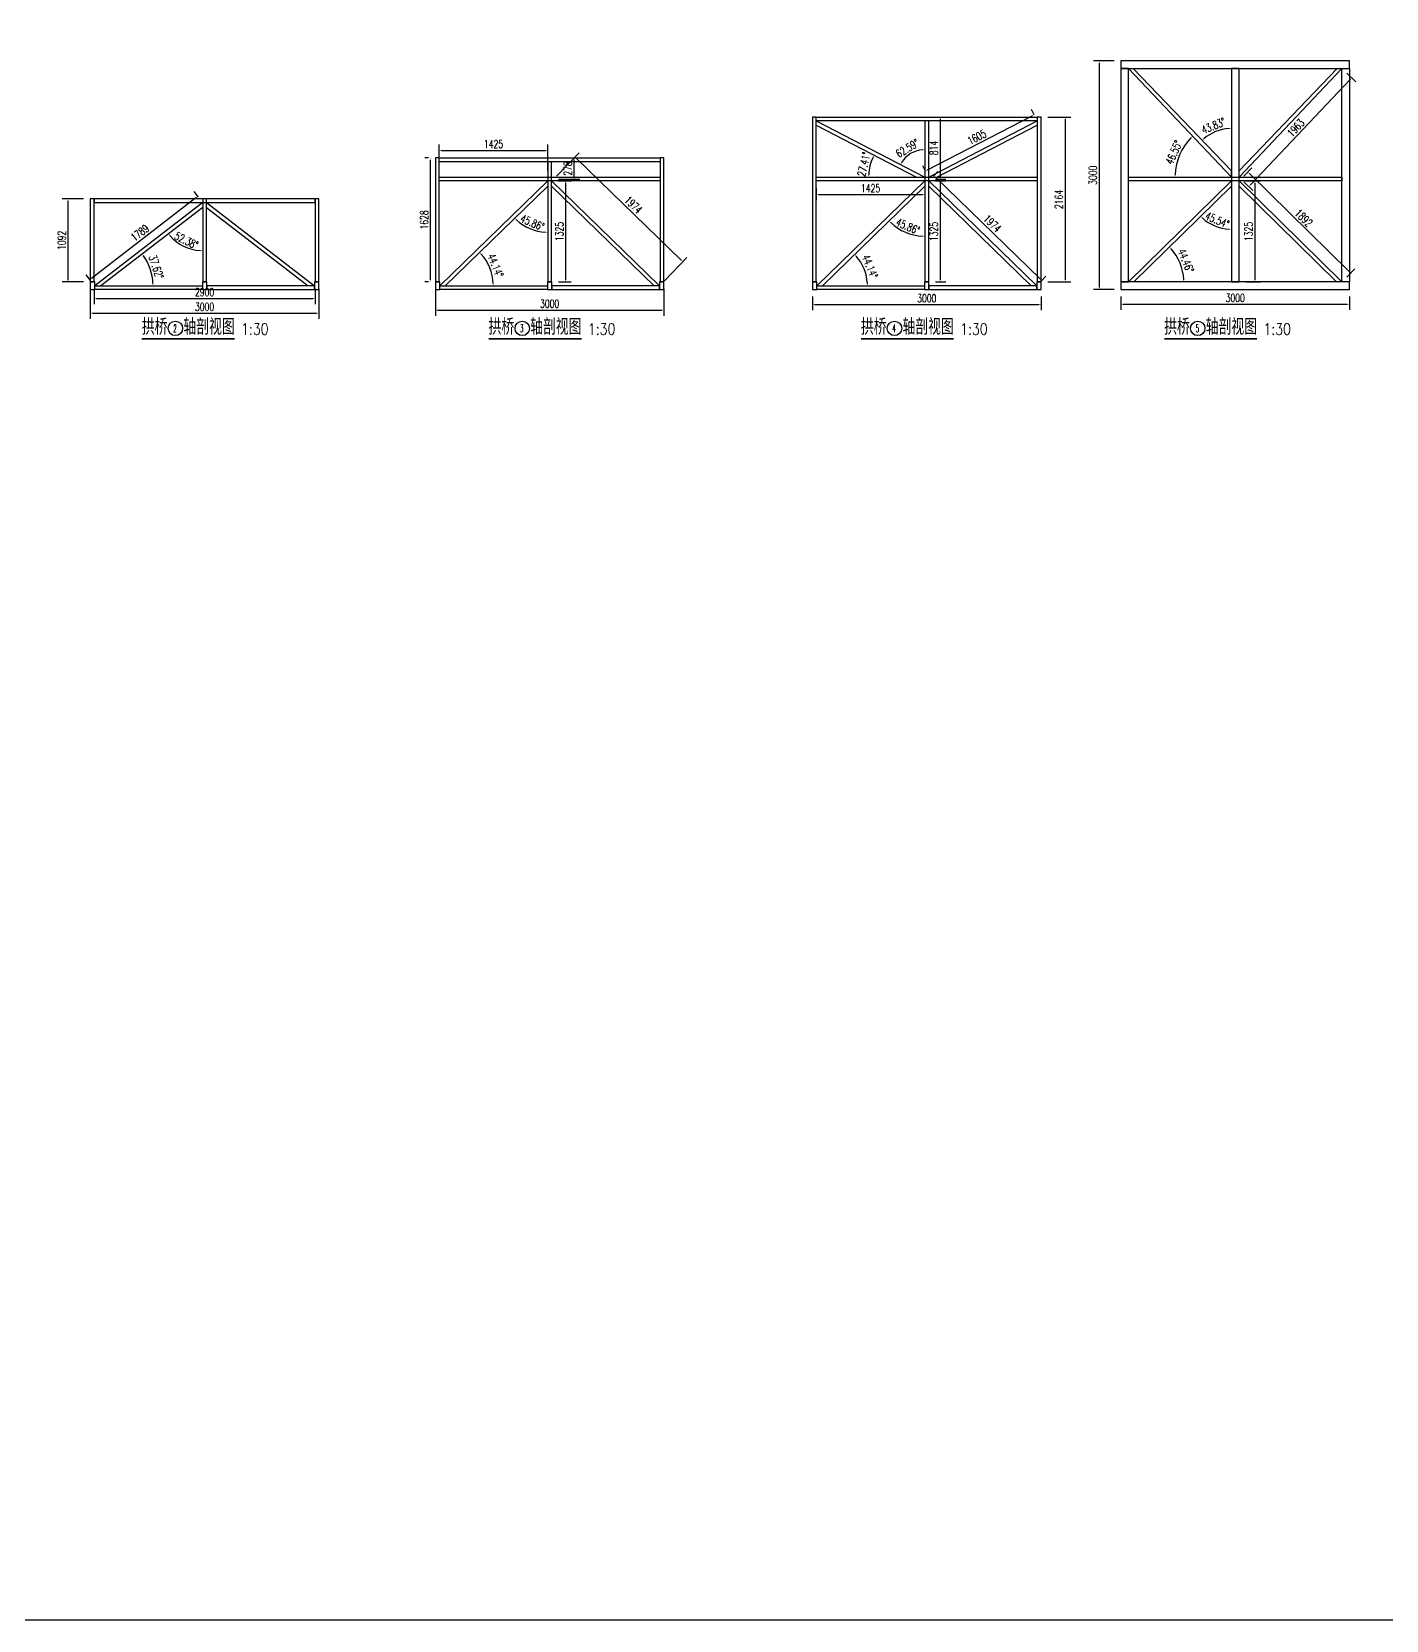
# Model space of a CAD drawing. Header units: millimetres. Extents: x -1471591 to 944464, y -468930 to 547002.
# Drawn here: x -928399 to -910628, y -180989 to -160148 of the extents above; entities that cross this region are included whole.
import ezdxf
from ezdxf.enums import TextEntityAlignment as Align

# ---------------------------------------------------------------- set-up
doc = ezdxf.new("R2010")
doc.units = ezdxf.units.MM
doc.header["$LTSCALE"] = 10
doc.header["$PDMODE"] = 35
doc.layers.add('DIM_SYMB', color=3, linetype='Continuous')
doc.layers.add('PUB_TEXT', color=7, linetype='Continuous')
doc.styles.get("Standard").update_dxf_attribs({"font": 'simplex.shx', "width": 0.8, "bigfont": 'hztxt.shx'})
doc.styles.add('STANDARD_T3', font='simplex.shx', dxfattribs={"width": 0.7, "bigfont": 'hztxt.shx'})
doc.dimstyles.new('W&&30', dxfattribs={"dimtxt": 105, "dimasz": 30, "dimexe": 75, "dimexo": 90, "dimgap": 30, "dimtad": 1, "dimdec": 0, "dimzin": 0, "dimdsep": 46, "dimtxsty": 'STANDARD_T3', "dimcen": 0.09, "dimclrd": 1, "dimclre": 1, "dimclrt": 7, "dimazin": 2, "dimtfac": 1, "dimtdec": 0, "dimtix": 1, "dimtmove": 2, "dimatfit": 3, "dimfxl": 0, "dimtolj": 1, "dimtzin": 0, "dimarcsym": 0})

# ---------------------------------------------------------------- blocks, each defined once
blk = doc.blocks.new('*D1444')
at = {"color": 1, "lineweight": -2, "transparency": 16777216}
for p, q in [((-927582, -163521), (-927582, -163721)), ((-924682, -163521), (-924682, -163721)), ((-927552, -163646), (-924712, -163646))]:
    blk.add_line(p, q, dxfattribs=at)
at = {"color": 1, "transparency": 16777216}
for points in [[(-927552, -163641), (-927552, -163651), (-927582, -163646)], [(-924712, -163641), (-924712, -163651), (-924682, -163646)]]:
    blk.add_solid(points, dxfattribs=at)
at = {"layer": 'Defpoints', "color": 0, "transparency": 16777216}
for p in [(-927582, -163431), (-924682, -163431), (-924682, -163646)]:
    blk.add_point(p, dxfattribs=at)
at = {"color": 7, "transparency": 16777216, "insert": (-926132, -163564), "char_height": 105, "attachment_point": 5, "style": 'STANDARD_T3'}
blk.add_mtext('\\A1;2900', dxfattribs=at)
blk = doc.blocks.new('*D1445')
at = {"color": 1, "lineweight": -2, "transparency": 16777216}
for p, q in [((-927722, -162339), (-927999, -162339)), ((-927924, -162369), (-927924, -163401)), ((-927722, -163431), (-927999, -163431))]:
    blk.add_line(p, q, dxfattribs=at)
at = {"color": 1, "transparency": 16777216}
for points in [[(-927929, -162369), (-927919, -162369), (-927924, -162339)], [(-927929, -163401), (-927919, -163401), (-927924, -163431)]]:
    blk.add_solid(points, dxfattribs=at)
at = {"layer": 'Defpoints', "color": 0, "transparency": 16777216}
for p in [(-927632, -162339), (-927924, -163431), (-927632, -163431)]:
    blk.add_point(p, dxfattribs=at)
at = {"color": 7, "transparency": 16777216, "insert": (-928006, -162885), "char_height": 105, "attachment_point": 5, "rotation": 90, "style": 'STANDARD_T3'}
blk.add_mtext('\\A1;1092', dxfattribs=at)
blk = doc.blocks.new('*D1446')
at = {"color": 1, "lineweight": -2, "transparency": 16777216}
for p, q in [((-927632, -163521), (-927632, -163914)), ((-924632, -163521), (-924632, -163914)), ((-927602, -163840), (-924662, -163840))]:
    blk.add_line(p, q, dxfattribs=at)
at = {"color": 1, "transparency": 16777216}
for points in [[(-927602, -163834), (-927602, -163844), (-927632, -163840)], [(-924662, -163834), (-924662, -163844), (-924632, -163840)]]:
    blk.add_solid(points, dxfattribs=at)
at = {"layer": 'Defpoints', "color": 0, "transparency": 16777216}
for p in [(-927632, -163431), (-924632, -163431), (-924632, -163840)]:
    blk.add_point(p, dxfattribs=at)
at = {"color": 7, "transparency": 16777216, "insert": (-926132, -163757), "char_height": 105, "attachment_point": 5, "style": 'STANDARD_T3'}
blk.add_mtext('\\A1;3000', dxfattribs=at)
blk = doc.blocks.new('*D1447')
at = {"color": 1, "lineweight": -2, "transparency": 16777216}
for p, q in [((-927614, -163379), (-926245, -162324)), ((-926212, -162318), (-926267, -162246)), ((-927629, -163410), (-927684, -163338))]:
    blk.add_line(p, q, dxfattribs=at)
at = {"color": 1, "transparency": 16777216}
for points in [[(-926248, -162320), (-926242, -162328), (-926221, -162306)], [(-927617, -163375), (-927611, -163383), (-927638, -163398)]]:
    blk.add_solid(points, dxfattribs=at)
at = {"layer": 'Defpoints', "color": 0, "transparency": 16777216}
for p in [(-926221, -162306), (-926157, -162389), (-927574, -163481)]:
    blk.add_point(p, dxfattribs=at)
at = {"color": 7, "transparency": 16777216, "insert": (-926980, -162786), "char_height": 105, "attachment_point": 5, "rotation": 37.6194, "style": 'STANDARD_T3'}
blk.add_mtext('\\A1;1789', dxfattribs=at)
blk = doc.blocks.new('*D1448')
at = {"color": 1, "lineweight": -2, "transparency": 16777216}
for p, q in [((-923104, -163521), (-923104, -163874)), ((-920104, -163521), (-920104, -163874)), ((-923074, -163799), (-920134, -163799))]:
    blk.add_line(p, q, dxfattribs=at)
at = {"color": 1, "transparency": 16777216}
for points in [[(-923074, -163794), (-923074, -163804), (-923104, -163799)], [(-920134, -163794), (-920134, -163804), (-920104, -163799)]]:
    blk.add_solid(points, dxfattribs=at)
at = {"layer": 'Defpoints', "color": 0, "transparency": 16777216}
for p in [(-923104, -163431), (-920104, -163431), (-920104, -163799)]:
    blk.add_point(p, dxfattribs=at)
at = {"color": 7, "transparency": 16777216, "insert": (-921604, -163716), "char_height": 105, "attachment_point": 5, "style": 'STANDARD_T3'}
blk.add_mtext('\\A1;3000', dxfattribs=at)
blk = doc.blocks.new('*D1450')
at = {"color": 1, "lineweight": -2, "transparency": 16777216}
for p, q in [((-923194, -161803), (-923242, -161803)), ((-923167, -163401), (-923167, -161833)), ((-923194, -163431), (-923242, -163431))]:
    blk.add_line(p, q, dxfattribs=at)
at = {"color": 1, "transparency": 16777216}
for points in [[(-923172, -161833), (-923162, -161833), (-923167, -161803)], [(-923172, -163401), (-923162, -163401), (-923167, -163431)]]:
    blk.add_solid(points, dxfattribs=at)
at = {"layer": 'Defpoints', "color": 0, "transparency": 16777216}
for p in [(-923167, -161803), (-923104, -161803), (-923104, -163431)]:
    blk.add_point(p, dxfattribs=at)
at = {"color": 7, "transparency": 16777216, "insert": (-923250, -162617), "char_height": 105, "attachment_point": 5, "rotation": 90, "style": 'STANDARD_T3'}
blk.add_mtext('\\A1;1628', dxfattribs=at)
blk = doc.blocks.new('*D1451')
at = {"color": 1, "lineweight": -2, "transparency": 16777216}
for p, q in [((-921515, -162041), (-921219, -161736)), ((-921250, -161811), (-919877, -163144)), ((-920099, -163416), (-919803, -163111))]:
    blk.add_line(p, q, dxfattribs=at)
at = {"color": 1, "transparency": 16777216}
for points in [[(-921246, -161808), (-921253, -161815), (-921271, -161790)], [(-919873, -163141), (-919880, -163148), (-919855, -163165)]]:
    blk.add_solid(points, dxfattribs=at)
at = {"layer": 'Defpoints', "color": 0, "transparency": 16777216}
for p in [(-921578, -162106), (-919855, -163165), (-920162, -163481)]:
    blk.add_point(p, dxfattribs=at)
at = {"color": 7, "transparency": 16777216, "insert": (-920506, -162419), "char_height": 105, "attachment_point": 5, "rotation": 315.8362, "style": 'STANDARD_T3'}
blk.add_mtext('\\A1;1974', dxfattribs=at)
blk = doc.blocks.new('*D1452')
at = {"color": 1, "lineweight": -2, "transparency": 16777216}
for p, q in [((-921489, -161803), (-921208, -161803)), ((-921283, -162051), (-921283, -161833)), ((-921489, -162081), (-921208, -162081))]:
    blk.add_line(p, q, dxfattribs=at)
at = {"color": 1, "transparency": 16777216}
for points in [[(-921288, -161833), (-921278, -161833), (-921283, -161803)], [(-921288, -162051), (-921278, -162051), (-921283, -162081)]]:
    blk.add_solid(points, dxfattribs=at)
at = {"layer": 'Defpoints', "color": 0, "transparency": 16777216}
for p in [(-921579, -161803), (-921283, -161803), (-921579, -162081)]:
    blk.add_point(p, dxfattribs=at)
at = {"color": 7, "transparency": 16777216, "insert": (-921365, -161942), "char_height": 105, "attachment_point": 5, "rotation": 90, "style": 'STANDARD_T3'}
blk.add_mtext('\\A1;278', dxfattribs=at)
blk = doc.blocks.new('*D1453')
at = {"color": 1, "lineweight": -2, "transparency": 16777216}
for p, q in [((-923054, -161966), (-923054, -161628)), ((-923024, -161704), (-921659, -161704)), ((-921629, -161966), (-921629, -161628))]:
    blk.add_line(p, q, dxfattribs=at)
at = {"color": 1, "transparency": 16777216}
for points in [[(-923024, -161698), (-923024, -161708), (-923054, -161704)], [(-921659, -161698), (-921659, -161708), (-921629, -161704)]]:
    blk.add_solid(points, dxfattribs=at)
at = {"layer": 'Defpoints', "color": 0, "transparency": 16777216}
for p in [(-921629, -161704), (-923054, -162056), (-921629, -162056)]:
    blk.add_point(p, dxfattribs=at)
at = {"color": 7, "transparency": 16777216, "insert": (-922341, -161621), "char_height": 105, "attachment_point": 5, "style": 'STANDARD_T3'}
blk.add_mtext('\\A1;1425', dxfattribs=at)
blk = doc.blocks.new('*D1454')
at = {"color": 1, "lineweight": -2, "transparency": 16777216}
for p, q in [((-918106, -162196), (-918106, -162359)), ((-918076, -162284), (-916711, -162284)), ((-916681, -162196), (-916681, -162359))]:
    blk.add_line(p, q, dxfattribs=at)
at = {"color": 1, "transparency": 16777216}
for points in [[(-918076, -162279), (-918076, -162289), (-918106, -162284)], [(-916711, -162279), (-916711, -162289), (-916681, -162284)]]:
    blk.add_solid(points, dxfattribs=at)
at = {"layer": 'Defpoints', "color": 0, "transparency": 16777216}
for p in [(-918106, -162106), (-916681, -162106), (-916681, -162284)]:
    blk.add_point(p, dxfattribs=at)
at = {"color": 7, "transparency": 16777216, "insert": (-917393.5, -162201.5), "char_height": 105, "attachment_point": 5, "style": 'STANDARD_T3'}
blk.add_mtext('\\A1;1425', dxfattribs=at)
blk = doc.blocks.new('*D1455')
at = {"color": 1, "lineweight": -2, "transparency": 16777216}
for p, q in [((-916541, -161267), (-916406.5, -161267)), ((-916481.5, -161297), (-916481.5, -162051)), ((-916541, -162081), (-916406.5, -162081))]:
    blk.add_line(p, q, dxfattribs=at)
at = {"color": 1, "transparency": 16777216}
for points in [[(-916486.5, -161297), (-916476.5, -161297), (-916481.5, -161267)], [(-916486.5, -162051), (-916476.5, -162051), (-916481.5, -162081)]]:
    blk.add_solid(points, dxfattribs=at)
at = {"layer": 'Defpoints', "color": 0, "transparency": 16777216}
for p in [(-916631, -161267), (-916631, -162081), (-916481.5, -162081)]:
    blk.add_point(p, dxfattribs=at)
at = {"color": 7, "transparency": 16777216, "insert": (-916564, -161674), "char_height": 105, "attachment_point": 5, "rotation": 90, "style": 'STANDARD_T3'}
blk.add_mtext('\\A1;814', dxfattribs=at)
blk = doc.blocks.new('*D1456')
at = {"color": 1, "lineweight": -2, "transparency": 16777216}
for p, q in [((-916541, -162106), (-916406.5, -162106)), ((-916481.5, -162136), (-916481.5, -163401)), ((-916541, -163431), (-916406.5, -163431))]:
    blk.add_line(p, q, dxfattribs=at)
at = {"color": 1, "transparency": 16777216}
for points in [[(-916486.5, -162136), (-916476.5, -162136), (-916481.5, -162106)], [(-916486.5, -163401), (-916476.5, -163401), (-916481.5, -163431)]]:
    blk.add_solid(points, dxfattribs=at)
at = {"layer": 'Defpoints', "color": 0, "transparency": 16777216}
for p in [(-916631, -162106), (-916631, -163431), (-916481.5, -163431)]:
    blk.add_point(p, dxfattribs=at)
at = {"color": 7, "transparency": 16777216, "insert": (-916564, -162768.5), "char_height": 105, "attachment_point": 5, "rotation": 90, "style": 'STANDARD_T3'}
blk.add_mtext('\\A1;1325', dxfattribs=at)
blk = doc.blocks.new('*D1679')
at = {"color": 1, "lineweight": -2, "transparency": 16777216}
for p, q in [((-915066, -161267), (-914765.5, -161267)), ((-914840.5, -161297), (-914840.5, -163401)), ((-915066, -163431), (-914765.5, -163431))]:
    blk.add_line(p, q, dxfattribs=at)
at = {"color": 1, "transparency": 16777216}
for points in [[(-914845.5, -161297), (-914835.5, -161297), (-914840.5, -161267)], [(-914845.5, -163401), (-914835.5, -163401), (-914840.5, -163431)]]:
    blk.add_solid(points, dxfattribs=at)
at = {"layer": 'Defpoints', "color": 0, "transparency": 16777216}
for p in [(-915156, -161267), (-915156, -163431), (-914840.5, -163431)]:
    blk.add_point(p, dxfattribs=at)
at = {"color": 7, "transparency": 16777216, "insert": (-914923, -162349), "char_height": 105, "attachment_point": 5, "rotation": 90, "style": 'STANDARD_T3'}
blk.add_mtext('\\A1;2164', dxfattribs=at)
blk = doc.blocks.new('*D1680')
at = {"color": 1, "lineweight": -2, "transparency": 16777216}
for p, q in [((-914199, -160531), (-914469, -160531)), ((-914394, -160561), (-914394, -163501)), ((-914199, -163531), (-914469, -163531))]:
    blk.add_line(p, q, dxfattribs=at)
at = {"color": 1, "transparency": 16777216}
for points in [[(-914399, -160561), (-914389, -160561), (-914394, -160531)], [(-914399, -163501), (-914389, -163501), (-914394, -163531)]]:
    blk.add_solid(points, dxfattribs=at)
at = {"layer": 'Defpoints', "color": 0, "transparency": 16777216}
for p in [(-914109, -160531), (-914394, -163531), (-914109, -163531)]:
    blk.add_point(p, dxfattribs=at)
at = {"color": 7, "transparency": 16777216, "insert": (-914476.5, -162031), "char_height": 105, "attachment_point": 5, "rotation": 90, "style": 'STANDARD_T3'}
blk.add_mtext('\\A1;3000', dxfattribs=at)
blk = doc.blocks.new('*D1685')
at = {"color": 1, "lineweight": -2, "transparency": 16777216}
for p, q in [((-921488, -162106), (-921320, -162106)), ((-921395, -162136), (-921395, -163401)), ((-921489, -163431), (-921320, -163431))]:
    blk.add_line(p, q, dxfattribs=at)
at = {"color": 1, "transparency": 16777216}
for points in [[(-921400, -162136), (-921390, -162136), (-921395, -162106)], [(-921400, -163401), (-921390, -163401), (-921395, -163431)]]:
    blk.add_solid(points, dxfattribs=at)
at = {"layer": 'Defpoints', "color": 0, "transparency": 16777216}
for p in [(-921578, -162106), (-921579, -163431), (-921395, -163431)]:
    blk.add_point(p, dxfattribs=at)
at = {"color": 7, "transparency": 16777216, "insert": (-921477, -162769), "char_height": 105, "attachment_point": 5, "rotation": 90, "style": 'STANDARD_T3'}
blk.add_mtext('\\A1;1325', dxfattribs=at)
blk = doc.blocks.new('*D1688')
at = {"color": 1, "lineweight": -2, "transparency": 16777216}
blk.add_arc((-921629, -162176), 602, 226.9933, 267.1449, dxfattribs=at)
at = {"color": 1, "transparency": 16777216}
for points in [[(-922043, -162620), (-922036, -162612), (-922061, -162595)], [(-921659, -162772), (-921659, -162782), (-921629, -162778)]]:
    blk.add_solid(points, dxfattribs=at)
at = {"layer": 'Defpoints', "color": 0, "transparency": 16777216}
for p in [(-921629, -161853), (-921629, -162176), (-921935, -162694), (-922974, -163481), (-921629, -163431)]:
    blk.add_point(p, dxfattribs=at)
at = {"color": 7, "transparency": 16777216, "insert": (-921831, -162654), "char_height": 105, "attachment_point": 5, "rotation": 337.0691, "style": 'STANDARD_T3'}
blk.add_mtext('\\A1;45.86°', dxfattribs=at)
blk = doc.blocks.new('*D1689')
at = {"color": 1, "lineweight": -2, "transparency": 16777216}
blk.add_arc((-926157, -162452), 567, 220.6505, 266.9689, dxfattribs=at)
at = {"color": 1, "transparency": 16777216}
for points in [[(-926591, -162825), (-926583, -162818), (-926606, -162798)], [(-926186, -163013), (-926187, -163023), (-926157, -163019)]]:
    blk.add_solid(points, dxfattribs=at)
at = {"layer": 'Defpoints', "color": 0, "transparency": 16777216}
for p in [(-926157, -162339), (-926157, -162452), (-926481, -162917), (-927492, -163481), (-926157, -163431)]:
    blk.add_point(p, dxfattribs=at)
at = {"color": 7, "transparency": 16777216, "insert": (-926371, -162887), "char_height": 105, "attachment_point": 5, "rotation": 333.8097, "style": 'STANDARD_T3'}
blk.add_mtext('\\A1;52.38°', dxfattribs=at)
blk = doc.blocks.new('*D1690')
at = {"color": 1, "lineweight": -2, "transparency": 16777216}
blk.add_arc((-927492, -163481), 684, 2.5149, 35.1045, dxfattribs=at)
at = {"color": 1, "transparency": 16777216}
for points in [[(-926937, -163091), (-926928, -163085), (-926950, -163064)], [(-926804, -163451), (-926814, -163451), (-926808, -163481)]]:
    blk.add_solid(points, dxfattribs=at)
at = {"layer": 'Defpoints', "color": 0, "transparency": 16777216}
for p in [(-926157, -162452), (-926824, -163333), (-927574, -163481), (-927492, -163481), (-926161, -163481)]:
    blk.add_point(p, dxfattribs=at)
at = {"color": 7, "transparency": 16777216, "insert": (-926767, -163234), "char_height": 105, "attachment_point": 5, "rotation": 288.8097, "style": 'STANDARD_T3'}
blk.add_mtext('\\A1;37.62°', dxfattribs=at)
blk = doc.blocks.new('*D1691')
at = {"color": 1, "lineweight": -2, "transparency": 16777216}
blk.add_arc((-922974, -163481), 629, 2.7329, 41.4053, dxfattribs=at)
at = {"color": 1, "transparency": 16777216}
for points in [[(-922506, -163068), (-922499, -163062), (-922523, -163043)], [(-922341, -163451), (-922351, -163451), (-922345, -163481)]]:
    blk.add_solid(points, dxfattribs=at)
at = {"layer": 'Defpoints', "color": 0, "transparency": 16777216}
for p in [(-921629, -162176), (-922366, -163321), (-923046, -163481), (-922974, -163481), (-921633, -163481)]:
    blk.add_point(p, dxfattribs=at)
at = {"color": 7, "transparency": 16777216, "insert": (-922315, -163214), "char_height": 105, "attachment_point": 5, "rotation": 292.0691, "style": 'STANDARD_T3'}
blk.add_mtext('\\A1;44.14°', dxfattribs=at)
blk = doc.blocks.new('*D1692')
at = {"color": 1, "lineweight": -2, "transparency": 16777216}
for p, q in [((-916568, -162041), (-916510, -161981)), ((-916541, -162056), (-915167, -163389)), ((-915151, -163416), (-915093, -163356))]:
    blk.add_line(p, q, dxfattribs=at)
at = {"color": 1, "transparency": 16777216}
for points in [[(-916537, -162052), (-916544, -162060), (-916562, -162035)], [(-915163, -163386), (-915170, -163393), (-915145, -163410)]]:
    blk.add_solid(points, dxfattribs=at)
at = {"layer": 'Defpoints', "color": 0, "transparency": 16777216}
for p in [(-916631, -162106), (-915214, -163481), (-915145, -163410)]:
    blk.add_point(p, dxfattribs=at)
at = {"color": 7, "transparency": 16777216, "insert": (-915796, -162663), "char_height": 105, "attachment_point": 5, "rotation": 315.8618, "style": 'STANDARD_T3'}
blk.add_mtext('\\A1;1974', dxfattribs=at)
blk = doc.blocks.new('*D1693')
at = {"color": 1, "lineweight": -2, "transparency": 16777216}
for p, q in [((-916647, -161961), (-915275, -161250)), ((-915247, -161237), (-915283, -161169)), ((-916672, -161976), (-916708, -161908))]:
    blk.add_line(p, q, dxfattribs=at)
at = {"color": 1, "transparency": 16777216}
for points in [[(-915277, -161245), (-915272, -161254), (-915248, -161236)], [(-916649, -161957), (-916644, -161965), (-916673, -161975)]]:
    blk.add_solid(points, dxfattribs=at)
at = {"layer": 'Defpoints', "color": 0, "transparency": 16777216}
for p in [(-915248, -161236), (-915206, -161317), (-916631, -162056)]:
    blk.add_point(p, dxfattribs=at)
at = {"color": 7, "transparency": 16777216, "insert": (-915999, -161532), "char_height": 105, "attachment_point": 5, "rotation": 27.4111, "style": 'STANDARD_T3'}
blk.add_mtext('\\A1;1605', dxfattribs=at)
blk = doc.blocks.new('*D1694')
at = {"color": 1, "lineweight": -2, "transparency": 16777216}
blk.add_arc((-916681, -162056), 361, 94.762, 147.8269, dxfattribs=at)
at = {"color": 1, "transparency": 16777216}
for points in [[(-916711, -161691), (-916711, -161701), (-916681, -161695)], [(-916982, -161866), (-916991, -161861), (-917002, -161890)]]:
    blk.add_solid(points, dxfattribs=at)
at = {"layer": 'Defpoints', "color": 0, "transparency": 16777216}
for p in [(-918106, -161317), (-916681, -161317), (-916810, -161719), (-916681, -162056), (-916681, -163431)]:
    blk.add_point(p, dxfattribs=at)
at = {"color": 7, "transparency": 16777216, "insert": (-916911, -161677), "char_height": 105, "attachment_point": 5, "rotation": 31.2945, "style": 'STANDARD_T3'}
blk.add_mtext('\\A1;62.59°', dxfattribs=at)
blk = doc.blocks.new('*D1695')
at = {"color": 1, "lineweight": -2, "transparency": 16777216}
blk.add_arc((-916790, -162056), 629, 155.3199, 177.269, dxfattribs=at)
at = {"color": 1, "transparency": 16777216}
for points in [[(-917366, -161791), (-917357, -161795), (-917348, -161766)], [(-917413, -162026), (-917423, -162026), (-917419, -162056)]]:
    blk.add_solid(points, dxfattribs=at)
at = {"layer": 'Defpoints', "color": 0, "transparency": 16777216}
for p in [(-918106, -161373), (-917387, -161859), (-918106, -162056), (-916790, -162056), (-915206, -162056)]:
    blk.add_point(p, dxfattribs=at)
at = {"color": 7, "transparency": 16777216, "insert": (-917481, -161887), "char_height": 105, "attachment_point": 5, "rotation": 76.2945, "style": 'STANDARD_T3'}
blk.add_mtext('\\A1;27.41°', dxfattribs=at)
blk = doc.blocks.new('*D1696')
at = {"color": 1, "lineweight": -2, "transparency": 16777216}
blk.add_arc((-916681, -162176), 654, 226.7663, 267.3718, dxfattribs=at)
at = {"color": 1, "transparency": 16777216}
for points in [[(-917133, -162656), (-917126, -162649), (-917150, -162631)], [(-916711, -162824), (-916711, -162834), (-916681, -162830)]]:
    blk.add_solid(points, dxfattribs=at)
at = {"layer": 'Defpoints', "color": 0, "transparency": 16777216}
for p in [(-916681, -161317), (-916681, -162176), (-917014, -162739), (-918026, -163481), (-916681, -163431)]:
    blk.add_point(p, dxfattribs=at)
at = {"color": 7, "transparency": 16777216, "insert": (-916904, -162702), "char_height": 105, "attachment_point": 5, "rotation": 337.0691, "style": 'STANDARD_T3'}
blk.add_mtext('\\A1;45.86°', dxfattribs=at)
blk = doc.blocks.new('*D1697')
at = {"color": 1, "lineweight": -2, "transparency": 16777216}
blk.add_arc((-918026, -163481), 591, 2.9084, 41.2298, dxfattribs=at)
at = {"color": 1, "transparency": 16777216}
for points in [[(-917585, -163095), (-917578, -163088), (-917602, -163069)], [(-917431, -163451), (-917441, -163451), (-917435, -163481)]]:
    blk.add_solid(points, dxfattribs=at)
at = {"layer": 'Defpoints', "color": 0, "transparency": 16777216}
for p in [(-916681, -162176), (-917455, -163331), (-918098, -163481), (-918026, -163481), (-916685, -163481)]:
    blk.add_point(p, dxfattribs=at)
at = {"color": 7, "transparency": 16777216, "insert": (-917402, -163228), "char_height": 105, "attachment_point": 5, "rotation": 292.0691, "style": 'STANDARD_T3'}
blk.add_mtext('\\A1;44.14°', dxfattribs=at)
blk = doc.blocks.new('*D1698')
at = {"color": 1, "lineweight": -2, "transparency": 16777216}
for p, q in [((-912410, -162156), (-911101, -160775)), ((-911144, -160693), (-911026, -160804)), ((-912494, -162118), (-912376, -162229))]:
    blk.add_line(p, q, dxfattribs=at)
at = {"color": 1, "transparency": 16777216}
for points in [[(-911105, -160771), (-911097, -160778), (-911080, -160753)], [(-912413, -162153), (-912406, -162159), (-912430, -162178)]]:
    blk.add_solid(points, dxfattribs=at)
at = {"layer": 'Defpoints', "color": 0, "transparency": 16777216}
for p in [(-911209, -160631), (-911080, -160753), (-912559, -162056)]:
    blk.add_point(p, dxfattribs=at)
at = {"color": 7, "transparency": 16777216, "insert": (-911815, -161409), "char_height": 105, "attachment_point": 5, "rotation": 46.5482, "style": 'STANDARD_T3'}
blk.add_mtext('\\A1;1963', dxfattribs=at)
blk = doc.blocks.new('*D1699')
at = {"color": 1, "lineweight": -2, "transparency": 16777216}
for p, q in [((-912496, -162042), (-912390, -161934)), ((-912421, -162009), (-911114, -163292)), ((-911146, -163367), (-911040, -163259))]:
    blk.add_line(p, q, dxfattribs=at)
at = {"color": 1, "transparency": 16777216}
for points in [[(-912418, -162005), (-912425, -162012), (-912443, -161988)], [(-911111, -163288), (-911118, -163295), (-911093, -163313)]]:
    blk.add_solid(points, dxfattribs=at)
at = {"layer": 'Defpoints', "color": 0, "transparency": 16777216}
for p in [(-912559, -162106), (-911093, -163313), (-911209, -163431)]:
    blk.add_point(p, dxfattribs=at)
at = {"color": 7, "transparency": 16777216, "insert": (-911710, -162591), "char_height": 105, "attachment_point": 5, "rotation": 315.5355, "style": 'STANDARD_T3'}
blk.add_mtext('\\A1;1892', dxfattribs=at)
blk = doc.blocks.new('*D1700')
at = {"color": 1, "lineweight": -2, "transparency": 16777216}
for p, q in [((-912469, -162106), (-912276, -162106)), ((-912351, -162136), (-912351, -163401)), ((-912469, -163431), (-912276, -163431))]:
    blk.add_line(p, q, dxfattribs=at)
at = {"color": 1, "transparency": 16777216}
for points in [[(-912356, -162136), (-912346, -162136), (-912351, -162106)], [(-912356, -163401), (-912346, -163401), (-912351, -163431)]]:
    blk.add_solid(points, dxfattribs=at)
at = {"layer": 'Defpoints', "color": 0, "transparency": 16777216}
for p in [(-912559, -162106), (-912559, -163431), (-912351, -163431)]:
    blk.add_point(p, dxfattribs=at)
at = {"color": 7, "transparency": 16777216, "insert": (-912433.5, -162768.5), "char_height": 105, "attachment_point": 5, "rotation": 90, "style": 'STANDARD_T3'}
blk.add_mtext('\\A1;1325', dxfattribs=at)
blk = doc.blocks.new('*D1701')
at = {"color": 1, "lineweight": -2, "transparency": 16777216}
blk.add_arc((-912659, -162176), 563, 227.5185, 266.946, dxfattribs=at)
at = {"color": 1, "transparency": 16777216}
for points in [[(-913043, -162595), (-913036, -162588), (-913061, -162570)], [(-912689, -162733), (-912689, -162743), (-912659, -162739)]]:
    blk.add_solid(points, dxfattribs=at)
at = {"layer": 'Defpoints', "color": 0, "transparency": 16777216}
for p in [(-912659, -160631), (-912659, -162176), (-912943, -162662), (-913938, -163431), (-912659, -163431)]:
    blk.add_point(p, dxfattribs=at)
at = {"color": 7, "transparency": 16777216, "insert": (-912845, -162619), "char_height": 105, "attachment_point": 5, "rotation": 337.2323, "style": 'STANDARD_T3'}
blk.add_mtext('\\A1;45.54°', dxfattribs=at)
blk = doc.blocks.new('*D1702')
at = {"color": 1, "lineweight": -2, "transparency": 16777216}
blk.add_arc((-913938, -163431), 654, 2.6284, 41.8361, dxfattribs=at)
at = {"color": 1, "transparency": 16777216}
for points in [[(-913454, -162998), (-913447, -162991), (-913471, -162973)], [(-913279, -163401), (-913289, -163401), (-913284, -163431)]]:
    blk.add_solid(points, dxfattribs=at)
at = {"layer": 'Defpoints', "color": 0, "transparency": 16777216}
for p in [(-912659, -162176), (-913305, -163264), (-914109, -163431), (-913938, -163431), (-911109, -163431)]:
    blk.add_point(p, dxfattribs=at)
at = {"color": 7, "transparency": 16777216, "insert": (-913256, -163152), "char_height": 105, "attachment_point": 5, "rotation": 292.2323, "style": 'STANDARD_T3'}
blk.add_mtext('\\A1;44.46°', dxfattribs=at)
blk = doc.blocks.new('*D1703')
at = {"color": 1, "lineweight": -2, "transparency": 16777216}
blk.add_arc((-912659, -161972), 554, 93.1044, 130.7226, dxfattribs=at)
at = {"color": 1, "transparency": 16777216}
for points in [[(-912689, -161414), (-912689, -161424), (-912659, -161419)], [(-913017, -161556), (-913024, -161549), (-913042, -161573)]]:
    blk.add_solid(points, dxfattribs=at)
at = {"layer": 'Defpoints', "color": 0, "transparency": 16777216}
for p in [(-913947, -160631), (-912659, -160631), (-912799, -161437), (-912659, -161972), (-912659, -163431)]:
    blk.add_point(p, dxfattribs=at)
at = {"color": 7, "transparency": 16777216, "insert": (-912896, -161382), "char_height": 105, "attachment_point": 5, "rotation": 21.9135, "style": 'STANDARD_T3'}
blk.add_mtext('\\A1;43.83°', dxfattribs=at)
blk = doc.blocks.new('*D1704')
at = {"color": 1, "lineweight": -2, "transparency": 16777216}
blk.add_arc((-912659, -162056), 740, 135.7751, 177.6767, dxfattribs=at)
at = {"color": 1, "transparency": 16777216}
for points in [[(-913193, -161536), (-913186, -161543), (-913168, -161519)], [(-913393, -162026), (-913403, -162026), (-913399, -162056)]]:
    blk.add_solid(points, dxfattribs=at)
at = {"layer": 'Defpoints', "color": 0, "transparency": 16777216}
for p in [(-914009, -160631), (-913293, -161675), (-914009, -162056), (-912659, -162056), (-911209, -162056)]:
    blk.add_point(p, dxfattribs=at)
at = {"color": 7, "transparency": 16777216, "insert": (-913414, -161731), "char_height": 105, "attachment_point": 5, "rotation": 66.7259, "style": 'STANDARD_T3'}
blk.add_mtext('\\A1;46.55°', dxfattribs=at)
blk = doc.blocks.new('*D1710')
at = {"color": 1, "lineweight": -2, "transparency": 16777216}
for p, q in [((-918156, -163621), (-918156, -163802.5)), ((-918126, -163727.5), (-915186, -163727.5)), ((-915156, -163621), (-915156, -163802.5))]:
    blk.add_line(p, q, dxfattribs=at)
at = {"color": 1, "transparency": 16777216}
for points in [[(-918126, -163722.5), (-918126, -163732.5), (-918156, -163727.5)], [(-915186, -163722.5), (-915186, -163732.5), (-915156, -163727.5)]]:
    blk.add_solid(points, dxfattribs=at)
at = {"layer": 'Defpoints', "color": 0, "transparency": 16777216}
for p in [(-918156, -163531), (-915156, -163531), (-915156, -163727.5)]:
    blk.add_point(p, dxfattribs=at)
at = {"color": 7, "transparency": 16777216, "insert": (-916656, -163645), "char_height": 105, "attachment_point": 5, "style": 'STANDARD_T3'}
blk.add_mtext('\\A1;3000', dxfattribs=at)
blk = doc.blocks.new('*D1711')
at = {"color": 1, "lineweight": -2, "transparency": 16777216}
for p, q in [((-914109, -163621), (-914109, -163797.5)), ((-914079, -163722.5), (-911139, -163722.5)), ((-911109, -163621), (-911109, -163797.5))]:
    blk.add_line(p, q, dxfattribs=at)
at = {"color": 1, "transparency": 16777216}
for points in [[(-914079, -163717.5), (-914079, -163727.5), (-914109, -163722.5)], [(-911139, -163717.5), (-911139, -163727.5), (-911109, -163722.5)]]:
    blk.add_solid(points, dxfattribs=at)
at = {"layer": 'Defpoints', "color": 0, "transparency": 16777216}
for p in [(-914109, -163531), (-911109, -163531), (-911109, -163722.5)]:
    blk.add_point(p, dxfattribs=at)
at = {"color": 7, "transparency": 16777216, "insert": (-912609, -163640), "char_height": 105, "attachment_point": 5, "style": 'STANDARD_T3'}
blk.add_mtext('\\A1;3000', dxfattribs=at)

msp = doc.modelspace()

# ---------------------------------------------------------------- linework, layer by layer
for points in [[(-979506.5, -142711), (-833837.5, -142711), (-833837.5, -180989), (-979506.5, -180989)], [(-914109, -160631), (-911109, -160631), (-911109, -160531), (-914109, -160531)]]:
    msp.add_lwpolyline(points, close=True)
at = {"color": 1}
for points in [[(-914109, -163431), (-914009, -163431), (-914009, -160631), (-914109, -160631)], [(-912659, -163431), (-912559, -163431), (-912559, -160631), (-912659, -160631)], [(-911109, -163431), (-911209, -163431), (-911209, -160631), (-911109, -160631)], [(-927631.6, -163431), (-927631.6, -163531), (-927573.6, -163531), (-927573.6, -163431)], [(-926160.6, -163431), (-926160.6, -163531), (-926102.6, -163531), (-926102.6, -163431)], [(-924689.6, -163431), (-924689.6, -163531), (-924631.6, -163531), (-924631.6, -163431)], [(-923103.9, -163431), (-923103.9, -163531), (-923045.9, -163531), (-923045.9, -163431)], [(-921632.9, -163431), (-921632.9, -163531), (-921574.9, -163531), (-921574.9, -163431)], [(-920161.9, -163431), (-920161.9, -163531), (-920103.9, -163531), (-920103.9, -163431)], [(-918156, -163431), (-918156, -163531), (-918098, -163531), (-918098, -163431)], [(-916685, -163431), (-916685, -163531), (-916627, -163531), (-916627, -163431)], [(-915214, -163431), (-915214, -163531), (-915156, -163531), (-915156, -163431)], [(-914109, -163531), (-911109, -163531), (-911109, -163431), (-914109, -163431)]]:
    msp.add_lwpolyline(points, close=True, dxfattribs=at)
at = {"color": 4}
for points in [[(-914009, -160631), (-912659, -162056), (-912659, -161972.4), (-913946.6, -160631)], [(-911209, -160631), (-912559, -162056), (-912559, -161972.4), (-911271.4, -160631)], [(-918106, -161317), (-916681, -162056)], [(-918106, -161373.3), (-916789.6, -162056)], [(-916631, -162056), (-915206, -161317)], [(-916522.4, -162056), (-915206, -161373.3)], [(-921628.9, -162106), (-923045.9, -163481)], [(-921578.9, -162106), (-920161.9, -163481)], [(-916681, -162106), (-918098, -163481)], [(-916631, -162106), (-915214, -163481)], [(-912659, -162106), (-914009, -163431)], [(-912559, -162106), (-911209, -163431)], [(-921628.9, -162175.7), (-922974.1, -163481)], [(-921578.9, -162175.7), (-920233.7, -163481)], [(-916681, -162175.7), (-918026.2, -163481)], [(-916631, -162175.7), (-915285.8, -163481)], [(-912659, -162176.1), (-913937.6, -163431)], [(-912559, -162176.1), (-911280.4, -163431)], [(-926156.6, -162389), (-927573.6, -163481)], [(-926156.6, -162452.1), (-927491.7, -163481)], [(-926106.6, -162389), (-924689.6, -163481)], [(-926106.6, -162452.1), (-924771.5, -163481)]]:
    msp.add_lwpolyline(points, dxfattribs=at)
for points in [[(-918156, -163431), (-918106, -163431), (-918106, -161267), (-918156, -161267)], [(-915206, -161317), (-918106, -161317), (-918106, -161267), (-915206, -161267)], [(-915206, -163431), (-915156, -163431), (-915156, -161267), (-915206, -161267)], [(-916681, -163431), (-916631, -163431), (-916631, -161317), (-916681, -161317)], [(-923103.9, -163431), (-923053.9, -163431), (-923053.9, -161803), (-923103.9, -161803)], [(-920153.9, -161853), (-923053.9, -161853), (-923053.9, -161803), (-920153.9, -161803)], [(-921628.9, -163431), (-921578.9, -163431), (-921578.9, -161853), (-921628.9, -161853)], [(-920153.9, -163431), (-920103.9, -163431), (-920103.9, -161803), (-920153.9, -161803)], [(-920153.9, -162106), (-923053.9, -162106), (-923053.9, -162056), (-920153.9, -162056)], [(-915206, -162106), (-918106, -162106), (-918106, -162056), (-915206, -162056)], [(-911209, -162106), (-914009, -162106), (-914009, -162056), (-911209, -162056)], [(-927631.6, -163431), (-927581.6, -163431), (-927581.6, -162339), (-927631.6, -162339)], [(-927581.6, -162389), (-924681.6, -162389), (-924681.6, -162339), (-927581.6, -162339)], [(-926156.6, -163431), (-926106.6, -163431), (-926106.6, -162339), (-926156.6, -162339)], [(-924681.6, -163431), (-924631.6, -163431), (-924631.6, -162339), (-924681.6, -162339)], [(-926160.6, -163531), (-927573.6, -163531), (-927573.6, -163481), (-926160.6, -163481)], [(-926102.6, -163531), (-924689.6, -163531), (-924689.6, -163481), (-926102.6, -163481)], [(-921632.9, -163531), (-923045.9, -163531), (-923045.9, -163481), (-921632.9, -163481)], [(-921574.9, -163531), (-920161.9, -163531), (-920161.9, -163481), (-921574.9, -163481)], [(-916685, -163531), (-918098, -163531), (-918098, -163481), (-916685, -163481)], [(-916627, -163531), (-915214, -163531), (-915214, -163481), (-916627, -163481)]]:
    msp.add_lwpolyline(points, close=True, dxfattribs=at)
at = {"layer": 'DIM_SYMB', "const_width": 21}
for points in [[(-926955.3, -164176.5), (-925736.4, -164176.5)], [(-922405.2, -164176.5), (-921186.2, -164176.5)], [(-917520.2, -164176.5), (-916301.2, -164176.5)], [(-913541.2, -164176.5), (-912322.2, -164176.5)]]:
    msp.add_lwpolyline(points, dxfattribs=at)
at = {"layer": 'PUB_TEXT', "color": 7}
for centre in [(-926514.3, -164040), (-921964.2, -164040), (-917079.2, -164040), (-913100.2, -164040)]:
    msp.add_circle(centre, 94.5, dxfattribs=at)

# ---------------------------------------------------------------- texts
at = {"layer": 'PUB_TEXT', "color": 7, "width": 0.8}
for s, height, p in [('拱桥', 210, (-926955.3, -164124)), ('轴剖视图', 210, (-926409.3, -164124)), ('1:30', 150, (-925652.4, -164124)), ('拱桥', 210, (-922405.2, -164124)), ('轴剖视图', 210, (-921859.2, -164124)), ('1:30', 150, (-921102.2, -164124)), ('拱桥', 210, (-917520.2, -164124)), ('轴剖视图', 210, (-916974.2, -164124)), ('1:30', 150, (-916217.2, -164124)), ('拱桥', 210, (-913541.2, -164124)), ('轴剖视图', 210, (-912995.2, -164124)), ('1:30', 150, (-912238.2, -164124))]:
    msp.add_text(s, height=height, dxfattribs=at).set_placement(p)
for s, height, p, p2 in [('2', 100.1, (-926541, -164090), (-926498.3, -164090)), ('3', 100.1, (-921990.8, -164090), (-921948.1, -164090)), ('4', 98.5, (-917107.3, -164089.2), (-917062.3, -164089.2)), ('5', 100.1, (-913126.9, -164090), (-913084.2, -164090))]:
    msp.add_text(s, height=height, dxfattribs=at).set_placement(p, p2, align=Align.FIT)

# ---------------------------------------------------------------- dimensions: what is measured, and where the dimension line sits
for base, p1, p2, picture, middle in [((-914394, -163531), (-914109, -160531), (-914109, -163531), '*D1680', (-914476.5, -162031)), ((-914840.5, -163431), (-915156, -161267), (-915156, -163431), '*D1679', (-914923, -162349)), ((-921394.9, -163431), (-921577.7, -162106), (-921578.9, -163431), '*D1685', (-921477.4, -162768.5)), ((-912351, -163431), (-912559, -162106), (-912559, -163431), '*D1700', (-912433.5, -162768.5)), ((-927923.6, -163431), (-927631.6, -162339), (-927631.6, -163431), '*D1445', (-928006.1, -162885))]:
    dim = msp.add_linear_dim(base=base, p1=p1, p2=p2, angle=90, dimstyle='W&&30')
    dim.commit()
    dim.dimension.update_dxf_attribs({"geometry": picture, "text_midpoint": middle})
for base, line1, line2, picture, middle in [((-913293, -161674.6), ((-914009, -162056), (-911209, -162056)), ((-914009, -160631), (-912659, -162056)), '*D1704', (-913414.5, -161731)), ((-912798.7, -161436.6), ((-912659, -160631), (-912659, -163431)), ((-912659, -161972.4), (-913946.6, -160631)), '*D1703', (-912896.5, -161382.1)), ((-912943.5, -162661.8), ((-912659, -160631), (-912659, -163431)), ((-912659, -162176.1), (-913937.6, -163431)), '*D1701', (-912844.9, -162619)), ((-916809.6, -161718.6), ((-916681, -161317), (-916681, -163431)), ((-918106, -161317), (-916681, -162056)), '*D1694', (-916911.4, -161677)), ((-917387.3, -161858.6), ((-918106, -162056), (-915206, -162056)), ((-918106, -161373.3), (-916789.6, -162056)), '*D1695', (-917481.3, -161887.3)), ((-917013.7, -162738.8), ((-916681, -161317), (-916681, -163431)), ((-916681, -162175.7), (-918026.2, -163481)), '*D1696', (-916903.7, -162702.1)), ((-921935.2, -162694.1), ((-921628.9, -161853), (-921628.9, -163431)), ((-921628.9, -162175.7), (-922974.1, -163481)), '*D1688', (-921831.4, -162654.2)), ((-926481.3, -162917.2), ((-926156.6, -162339), (-926156.6, -163431)), ((-926156.6, -162452.1), (-927491.7, -163481)), '*D1689', (-926370.5, -162887)), ((-922365.8, -163321.2), ((-923045.9, -163481), (-921632.9, -163481)), ((-921628.9, -162175.7), (-922974.1, -163481)), '*D1691', (-922314.8, -163213.7)), ((-917454.5, -163330.9), ((-918098, -163481), (-916685, -163481)), ((-916681, -162175.7), (-918026.2, -163481)), '*D1697', (-917402, -163227.9)), ((-913305.4, -163263.7), ((-911109, -163431), (-914109, -163431)), ((-912659, -162176.1), (-913937.6, -163431)), '*D1702', (-913255.9, -163152.3)), ((-926824.5, -163332.6), ((-927573.6, -163481), (-926160.6, -163481)), ((-926156.6, -162452.1), (-927491.7, -163481)), '*D1690', (-926766.6, -163234))]:
    dim = msp.add_angular_dim_2l(base=base, line1=line1, line2=line2, dimstyle='W&&30')
    dim.commit()
    dim.dimension.update_dxf_attribs({"geometry": picture, "text_midpoint": middle})
for p1, p2, distance, picture, middle in [((-912559, -162056), (-911209, -160631), -177.1, '*D1698', (-911815.3, -161408.6)), ((-916631, -162056), (-915206, -161317), 91.5, '*D1693', (-915998.6, -161532)), ((-916631, -161267), (-916631, -162081), 149.5, '*D1455', (-916564, -161674)), ((-923053.9, -162056), (-921628.9, -162056), 352.5, '*D1453', (-922341.4, -161621)), ((-923103.9, -163431), (-923103.9, -161803), 63.5, '*D1450', (-923249.9, -162617)), ((-921578.9, -162081), (-921578.9, -161803), -296, '*D1452', (-921365.4, -161942)), ((-921577.7, -162106), (-920161.9, -163481), 440.1, '*D1451', (-920505.7, -162418.6)), ((-918106, -162106), (-916681, -162106), -178, '*D1454', (-917393.5, -162201.5)), ((-916631, -162106), (-916631, -163431), 149.5, '*D1456', (-916564, -162768.5)), ((-916631, -162106), (-915214, -163481), 98.9, '*D1692', (-915796.2, -162663.3)), ((-912559, -162106), (-911209, -163431), 166, '*D1699', (-911709.9, -162591.1)), ((-927573.6, -163481), (-926156.6, -162389), 105.3, '*D1447', (-926979.8, -162786.2)), ((-923103.9, -163431), (-920103.9, -163431), -368, '*D1448', (-921603.9, -163716.5))]:
    dim = msp.add_aligned_dim(p1=p1, p2=p2, distance=distance, dimstyle='W&&30')
    dim.commit()
    dim.dimension.update_dxf_attribs({"geometry": picture, "text_midpoint": middle})
for base, p1, p2, picture, middle in [((-924631.6, -163839.5), (-927631.6, -163431), (-924631.6, -163431), '*D1446', (-926131.6, -163757)), ((-924681.6, -163646), (-927581.6, -163431), (-924681.6, -163431), '*D1444', (-926131.6, -163563.5)), ((-915156, -163727.5), (-918156, -163531), (-915156, -163531), '*D1710', (-916656, -163645)), ((-911109, -163722.5), (-914109, -163531), (-911109, -163531), '*D1711', (-912609, -163640))]:
    dim = msp.add_linear_dim(base=base, p1=p1, p2=p2, dimstyle='W&&30')
    dim.commit()
    dim.dimension.update_dxf_attribs({"geometry": picture, "text_midpoint": middle})

doc.saveas('drawing.dxf')
